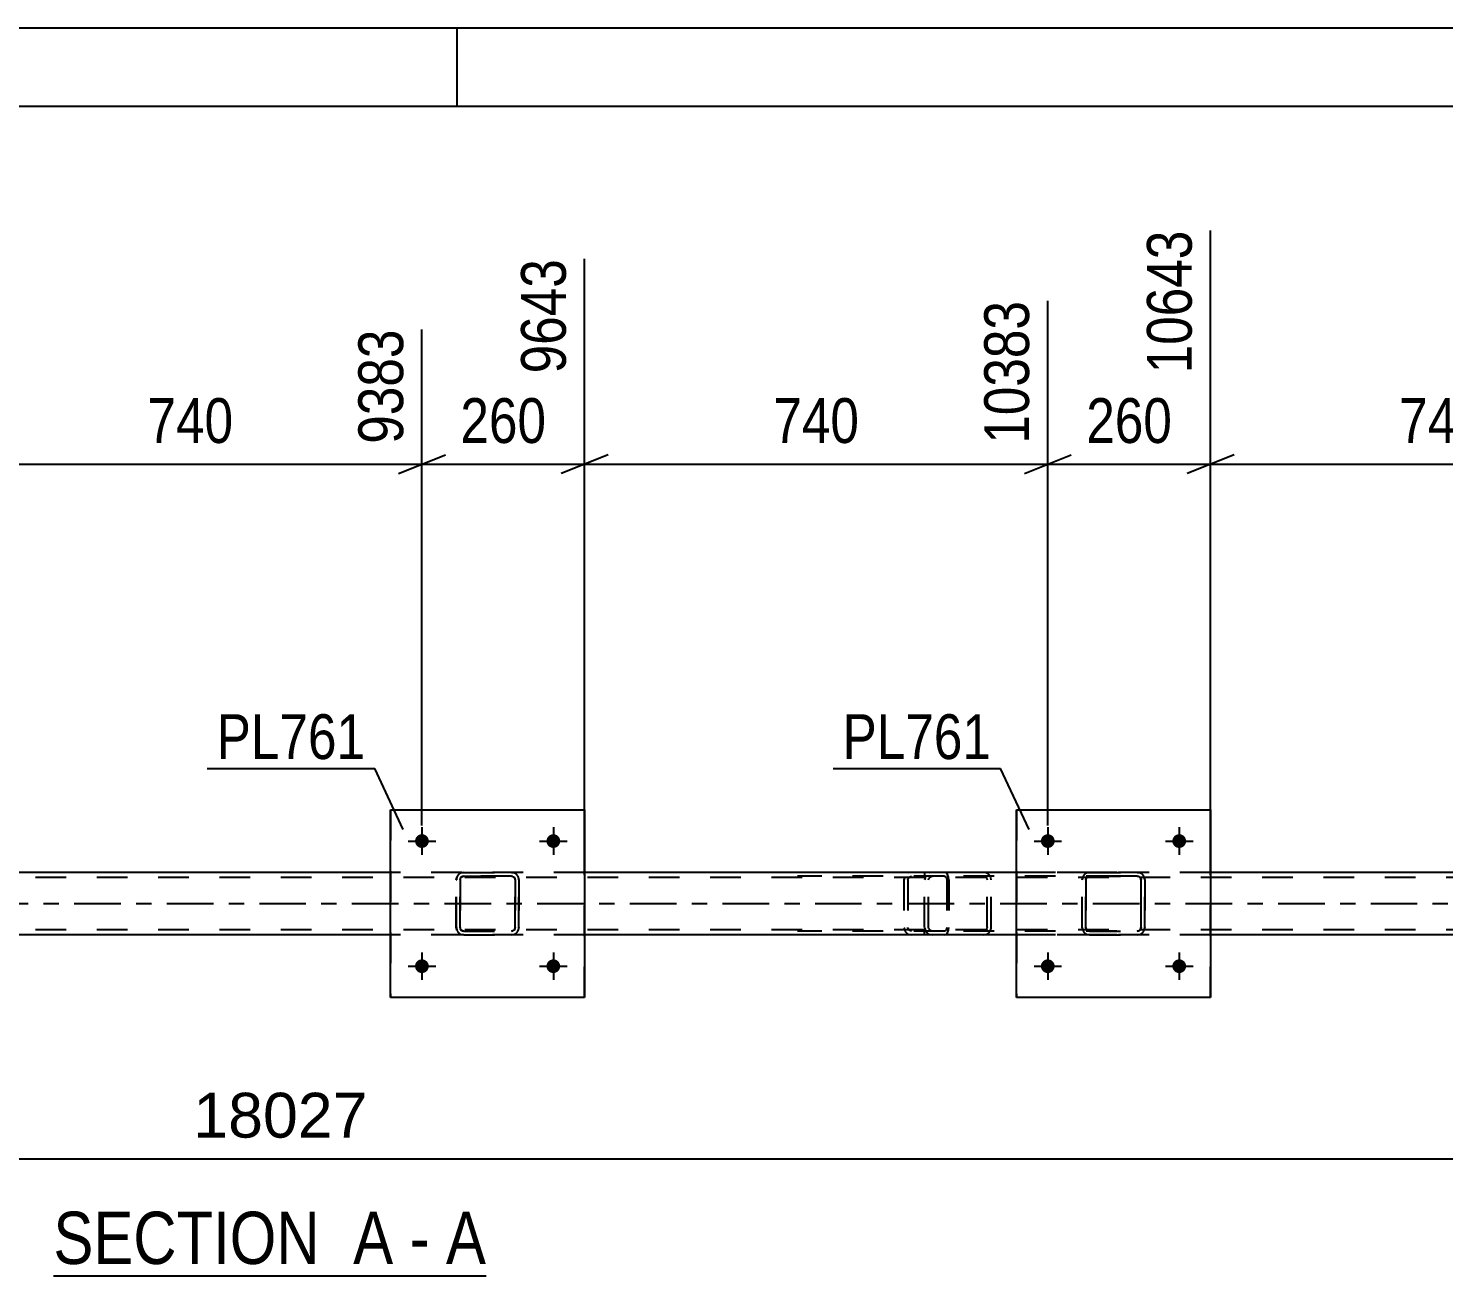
# Model space of a CAD drawing. Header units: millimetres. Extents: x 0 to 841, y 0 to 594.
# Drawn here: x 393.6 to 484.1, y 514.2 to 594 of the extents above; entities that cross this region are included whole.
import ezdxf

# ---------------------------------------------------------------- set-up
doc = ezdxf.new("R2010")
doc.units = ezdxf.units.MM
doc.linetypes.add('DXK_LINE_DOT2', pattern=[3.9198, 1.9599, -1.9599])
doc.linetypes.add('DXK_LINE_DOT3', pattern=[5.9187, 2.979, -0.9799, 0.9799, -0.9799])
doc.styles.add('Arial', font='ARIAL.TTF', dxfattribs={"height": 0.2})
doc.styles.add('Arial Narrow', font='ARIALN.TTF', dxfattribs={"height": 0.2})

# ---------------------------------------------------------------- blocks, each defined once
blk = doc.blocks.new('Unknown-318465150-1115')
at = {"color": 5, "linetype": 'Continuous'}
for p, q in [((841, 594), (0, 594)), ((421, 589), (421, 594)), ((836, 589), (5, 589))]:
    blk.add_line(p, q, dxfattribs=at)
blk = doc.blocks.new('Unknown-318465150-12 - 6029')
at = {"color": 6, "linetype": 'Continuous'}
blk.add_line((395.205, 514.249), (422.852, 514.249), dxfattribs=at)
at = {"color": 0, "linetype": 'Continuous'}
for points in [[(413.314, 514.999), (413.314, 518.499), (395.205, 518.499), (395.205, 514.999)], [(416.92, 514.999), (416.92, 518.499), (414.364, 518.499), (414.364, 514.999)], [(419.245, 514.999), (419.245, 518.499), (417.97, 518.499), (417.97, 514.999)], [(422.852, 514.999), (422.852, 518.499), (420.295, 518.499), (420.295, 514.999)]]:
    blk.add_wipeout(points, dxfattribs=at)
at = {"color": 7, "linetype": 'Continuous', "style": 'Arial Narrow'}
for s, height, p in [('SECTION ', 3.3405, (395.205, 514.999)), ('A', 3.34, (414.364, 514.999)), ('A', 3.34, (420.295, 514.999)), ('-', 3.34, (417.97, 514.999))]:
    blk.add_text(s, height=height, dxfattribs=at).set_placement(p)
blk = doc.blocks.new('Part-318465150-6035 - 6029')
at = {"color": 7, "linetype": 'DXK_LINE_DOT2'}
for p, q in [((452.158, 540.036), (442.752, 540.036)), ((450.067, 540.036), (449.874, 539.999)), ((450.882, 540.036), (450.882, 539.796)), ((452.262, 539.999), (452.158, 540.036)), ((452.158, 539.796), (442.752, 539.796)), ((449.592, 539.691), (449.564, 539.556)), ((449.564, 539.556), (449.564, 536.516)), ((449.602, 539.739), (449.592, 539.691)), ((449.815, 539.556), (449.834, 539.647)), ((449.815, 539.556), (449.815, 536.516)), ((449.834, 539.647), (449.889, 539.725)), ((449.889, 539.725), (449.97, 539.777)), ((449.97, 539.777), (450.067, 539.796)), ((452.158, 539.796), (452.21, 539.777)), ((452.21, 539.777), (452.254, 539.725)), ((452.254, 539.725), (452.283, 539.647)), ((452.35, 539.895), (452.262, 539.999)), ((452.283, 539.647), (452.293, 539.556)), ((452.293, 539.556), (452.293, 536.516)), ((452.408, 539.739), (452.35, 539.895)), ((452.429, 539.556), (452.408, 539.739)), ((452.429, 539.556), (452.429, 536.516)), ((449.564, 536.516), (449.571, 536.483)), ((449.571, 536.483), (449.592, 536.38)), ((449.834, 536.424), (449.815, 536.516)), ((449.889, 536.346), (449.834, 536.424)), ((452.283, 536.424), (452.254, 536.346)), ((452.293, 536.516), (452.283, 536.424)), ((452.408, 536.332), (452.429, 536.516)), ((452.158, 536.276), (442.752, 536.276)), ((452.158, 536.036), (442.752, 536.036)), ((449.592, 536.38), (449.602, 536.332)), ((449.874, 536.072), (450.067, 536.036)), ((449.97, 536.294), (449.889, 536.346)), ((450.067, 536.276), (449.97, 536.294)), ((450.882, 536.036), (450.882, 536.276)), ((452.21, 536.294), (452.158, 536.276)), ((452.158, 536.036), (452.262, 536.072)), ((452.254, 536.346), (452.21, 536.294)), ((452.262, 536.072), (452.35, 536.176)), ((452.35, 536.176), (452.408, 536.332))]:
    blk.add_line(p, q, dxfattribs=at)
blk.add_arc((450.052, 536.531), 0.492, 203.84941, 248.8059, dxfattribs=at)
blk = doc.blocks.new('Part-318465150-6194 - 6029')
at = {"color": 7, "linetype": 'DXK_LINE_DOT2'}
for p, q in [((451.393, 540.036), (451.197, 539.999)), ((463.169, 540.036), (451.393, 540.036)), ((454.823, 539.999), (454.628, 540.036)), ((450.91, 539.691), (450.882, 539.556)), ((450.882, 536.516), (450.882, 539.556)), ((450.921, 539.739), (450.91, 539.691)), ((451.137, 539.556), (451.157, 539.647)), ((451.137, 536.516), (451.137, 539.556)), ((451.157, 539.647), (451.212, 539.725)), ((451.212, 539.725), (451.295, 539.777)), ((451.295, 539.777), (451.393, 539.796)), ((463.169, 539.796), (451.393, 539.796)), ((454.628, 539.796), (454.725, 539.777)), ((454.725, 539.777), (454.808, 539.725)), ((454.808, 539.725), (454.864, 539.647)), ((454.864, 539.647), (454.883, 539.556)), ((454.883, 536.516), (454.883, 539.556)), ((455.11, 539.691), (455.1, 539.739)), ((455.138, 539.556), (455.11, 539.691)), ((455.138, 536.516), (455.138, 539.556)), ((450.882, 536.516), (450.889, 536.483)), ((450.889, 536.483), (450.91, 536.38)), ((451.157, 536.424), (451.137, 536.516)), ((451.212, 536.346), (451.157, 536.424)), ((454.864, 536.424), (454.808, 536.346)), ((454.883, 536.516), (454.864, 536.424)), ((455.11, 536.38), (455.132, 536.483)), ((455.132, 536.483), (455.138, 536.516)), ((450.91, 536.38), (450.921, 536.332)), ((451.197, 536.072), (451.393, 536.036)), ((451.295, 536.294), (451.212, 536.346)), ((451.393, 536.276), (451.295, 536.294)), ((463.169, 536.276), (451.393, 536.276)), ((463.169, 536.036), (451.393, 536.036)), ((454.725, 536.294), (454.628, 536.276)), ((454.628, 536.036), (454.823, 536.072)), ((454.808, 536.346), (454.725, 536.294)), ((455.1, 536.332), (455.11, 536.38))]:
    blk.add_line(p, q, dxfattribs=at)
for centre, start, end in [((454.647, 539.535), 24.31996, 69.24168), ((451.373, 536.536), 204.31996, 249.24168), ((454.647, 536.536), 290.75832, 335.68004)]:
    blk.add_arc(centre, 0.496, start, end, dxfattribs=at)
blk = doc.blocks.new('Part-318465150-6146 - 6029')
at = {"color": 7, "linetype": 'DXK_LINE_DOT2'}
for p, q in [((461.247, 539.999), (461.431, 540.036)), ((461.435, 540.035), (461.252, 539.998)), ((461.435, 540.035), (461.431, 540.036)), ((461.431, 540.036), (464.471, 540.036)), ((461.435, 540.035), (464.475, 540.035)), ((464.471, 540.036), (464.475, 540.035)), ((464.471, 540.036), (464.654, 539.999)), ((464.659, 539.998), (464.475, 540.035)), ((460.951, 539.556), (460.987, 539.739)), ((460.951, 539.556), (460.955, 539.555)), ((460.951, 536.516), (460.951, 539.556)), ((460.992, 539.738), (460.955, 539.555)), ((460.955, 536.515), (460.955, 539.555)), ((461.209, 539.647), (461.191, 539.556)), ((461.195, 539.555), (461.191, 539.556)), ((461.191, 539.556), (461.191, 536.516)), ((461.195, 539.555), (461.214, 539.646)), ((461.195, 536.515), (461.195, 539.555)), ((461.261, 539.725), (461.209, 539.647)), ((461.214, 539.646), (461.266, 539.724)), ((461.339, 539.777), (461.261, 539.725)), ((461.266, 539.724), (461.344, 539.776)), ((461.431, 539.796), (461.339, 539.777)), ((461.344, 539.776), (461.435, 539.795)), ((461.431, 539.796), (461.435, 539.795)), ((464.471, 539.796), (461.431, 539.796)), ((461.435, 539.795), (464.475, 539.795)), ((464.475, 539.795), (464.471, 539.796)), ((464.563, 539.777), (464.471, 539.796)), ((464.475, 539.795), (464.567, 539.776)), ((464.563, 539.777), (464.567, 539.776)), ((464.64, 539.725), (464.563, 539.777)), ((464.567, 539.776), (464.645, 539.724)), ((464.692, 539.647), (464.64, 539.725)), ((464.645, 539.724), (464.697, 539.646)), ((464.711, 539.556), (464.692, 539.647)), ((464.697, 539.646), (464.715, 539.555)), ((464.715, 539.555), (464.711, 539.556)), ((464.711, 539.556), (464.711, 536.516)), ((464.715, 536.515), (464.715, 539.555)), ((464.914, 539.739), (464.951, 539.556)), ((464.955, 539.555), (464.919, 539.738)), ((464.955, 539.555), (464.951, 539.556)), ((464.951, 539.556), (464.951, 536.516)), ((464.955, 536.515), (464.955, 539.555)), ((460.955, 536.515), (460.951, 536.516)), ((460.987, 536.332), (460.951, 536.516)), ((460.955, 536.515), (460.992, 536.331)), ((461.191, 536.516), (461.195, 536.515)), ((461.191, 536.516), (461.209, 536.424)), ((461.214, 536.423), (461.195, 536.515)), ((461.209, 536.424), (461.261, 536.346)), ((461.266, 536.345), (461.214, 536.423)), ((464.64, 536.346), (464.692, 536.424)), ((464.697, 536.423), (464.645, 536.345)), ((464.692, 536.424), (464.711, 536.516)), ((464.715, 536.515), (464.697, 536.423)), ((464.711, 536.516), (464.715, 536.515)), ((464.951, 536.516), (464.914, 536.332)), ((464.919, 536.331), (464.955, 536.515)), ((464.951, 536.516), (464.955, 536.515)), ((461.247, 536.072), (461.252, 536.071)), ((461.431, 536.036), (461.247, 536.072)), ((461.252, 536.071), (461.435, 536.035)), ((461.261, 536.346), (461.339, 536.294)), ((461.344, 536.293), (461.266, 536.345)), ((461.339, 536.294), (461.431, 536.276)), ((461.435, 536.275), (461.344, 536.293)), ((461.435, 536.275), (461.431, 536.276)), ((461.431, 536.276), (464.471, 536.276)), ((461.435, 536.035), (461.431, 536.036)), ((461.431, 536.036), (464.471, 536.036)), ((461.435, 536.275), (464.475, 536.275)), ((461.435, 536.035), (464.475, 536.035)), ((464.471, 536.276), (464.563, 536.294)), ((464.471, 536.276), (464.475, 536.275)), ((464.654, 536.072), (464.471, 536.036)), ((464.471, 536.036), (464.475, 536.035)), ((464.567, 536.293), (464.475, 536.275)), ((464.475, 536.035), (464.659, 536.071)), ((464.563, 536.294), (464.64, 536.346)), ((464.645, 536.345), (464.567, 536.293))]:
    blk.add_line(p, q, dxfattribs=at)
at = {"color": 7, "linetype": 'DXK_LINE_DOT3'}
blk.add_line((462.959, 538.034), (462.948, 538.036), dxfattribs=at)
at = {"color": 7, "linetype": 'DXK_LINE_DOT2'}
for centre, start, end in [((461.431, 539.556), 112.5, 157.5), ((461.435, 539.555), 112.5, 157.5), ((464.471, 539.556), 22.5, 67.49999), ((464.475, 539.555), 22.5, 67.49999), ((461.431, 536.516), 202.5, 247.49999), ((461.435, 536.515), 202.5, 247.49999), ((464.471, 536.516), 292.5, 337.5), ((464.475, 536.515), 292.5, 337.5)]:
    blk.add_arc(centre, 0.48, start, end, dxfattribs=at)
blk = doc.blocks.new('Part-318465150-6151 - 6029')
at = {"color": 2, "linetype": 'Continuous'}
for p, q in [((456.756, 544.035), (456.755, 544.035)), ((456.756, 532.035), (456.756, 544.035)), ((456.756, 544.035), (469.156, 544.035)), ((469.156, 544.035), (469.156, 532.035)), ((456.755, 532.035), (456.756, 532.035)), ((469.156, 532.035), (456.756, 532.035))]:
    blk.add_line(p, q, dxfattribs=at)
at = {"color": 7, "linetype": 'DXK_LINE_DOT2'}
for p, q in [((456.755, 544.035), (456.755, 532.035)), ((456.756, 544.035), (456.755, 544.035)), ((469.155, 532.035), (469.155, 544.035)), ((456.756, 532.035), (456.755, 532.035))]:
    blk.add_line(p, q, dxfattribs=at)
blk = doc.blocks.new('Part-318465150-6140 - 6029')
at = {"color": 7, "linetype": 'DXK_LINE_DOT2'}
for p, q in [((421.247, 539.999), (421.431, 540.036)), ((421.435, 540.035), (421.252, 539.998)), ((421.435, 540.035), (421.431, 540.036)), ((421.431, 540.036), (424.471, 540.036)), ((421.435, 540.035), (424.475, 540.035)), ((424.471, 540.036), (424.475, 540.035)), ((424.471, 540.036), (424.654, 539.999)), ((424.659, 539.998), (424.475, 540.035)), ((420.951, 539.556), (420.987, 539.739)), ((420.951, 539.556), (420.955, 539.555)), ((420.951, 536.516), (420.951, 539.556)), ((420.992, 539.738), (420.955, 539.555)), ((420.955, 536.515), (420.955, 539.555)), ((421.209, 539.647), (421.191, 539.556)), ((421.195, 539.555), (421.191, 539.556)), ((421.191, 539.556), (421.191, 536.516)), ((421.195, 539.555), (421.214, 539.646)), ((421.195, 536.515), (421.195, 539.555)), ((421.261, 539.725), (421.209, 539.647)), ((421.214, 539.646), (421.266, 539.724)), ((421.339, 539.777), (421.261, 539.725)), ((421.266, 539.724), (421.343, 539.776)), ((421.431, 539.796), (421.339, 539.777)), ((421.343, 539.776), (421.435, 539.795)), ((421.431, 539.796), (421.435, 539.795)), ((424.471, 539.796), (421.431, 539.796)), ((421.435, 539.795), (424.475, 539.795)), ((424.475, 539.795), (424.471, 539.796)), ((424.562, 539.777), (424.471, 539.796)), ((424.475, 539.795), (424.567, 539.776)), ((424.562, 539.777), (424.567, 539.776)), ((424.64, 539.725), (424.562, 539.777)), ((424.567, 539.776), (424.645, 539.724)), ((424.692, 539.647), (424.64, 539.725)), ((424.645, 539.724), (424.697, 539.646)), ((424.711, 539.556), (424.692, 539.647)), ((424.697, 539.646), (424.715, 539.555)), ((424.715, 539.555), (424.711, 539.556)), ((424.711, 539.556), (424.711, 536.516)), ((424.715, 536.515), (424.715, 539.555)), ((424.914, 539.739), (424.951, 539.556)), ((424.955, 539.555), (424.919, 539.738)), ((424.955, 539.555), (424.951, 539.556)), ((424.951, 539.556), (424.951, 536.516)), ((424.955, 536.515), (424.955, 539.555)), ((420.955, 536.515), (420.951, 536.516)), ((420.987, 536.332), (420.951, 536.516)), ((420.955, 536.515), (420.992, 536.331)), ((421.191, 536.516), (421.195, 536.515)), ((421.191, 536.516), (421.209, 536.424)), ((421.214, 536.423), (421.195, 536.515)), ((421.209, 536.424), (421.261, 536.346)), ((421.266, 536.345), (421.214, 536.423)), ((424.64, 536.346), (424.692, 536.424)), ((424.697, 536.423), (424.645, 536.345)), ((424.692, 536.424), (424.711, 536.516)), ((424.715, 536.515), (424.697, 536.423)), ((424.711, 536.516), (424.715, 536.515)), ((424.951, 536.516), (424.914, 536.332)), ((424.919, 536.331), (424.955, 536.515)), ((424.951, 536.516), (424.955, 536.515)), ((421.247, 536.072), (421.252, 536.071)), ((421.431, 536.036), (421.247, 536.072)), ((421.252, 536.071), (421.435, 536.035)), ((421.261, 536.346), (421.339, 536.294)), ((421.343, 536.293), (421.266, 536.345)), ((421.339, 536.294), (421.431, 536.276)), ((421.435, 536.275), (421.343, 536.293)), ((421.435, 536.275), (421.431, 536.276)), ((421.431, 536.276), (424.471, 536.276)), ((421.435, 536.035), (421.431, 536.036)), ((421.431, 536.036), (424.471, 536.036)), ((421.435, 536.275), (424.475, 536.275)), ((421.435, 536.035), (424.475, 536.035)), ((424.471, 536.276), (424.562, 536.294)), ((424.471, 536.276), (424.475, 536.275)), ((424.654, 536.072), (424.471, 536.036)), ((424.471, 536.036), (424.475, 536.035)), ((424.567, 536.293), (424.475, 536.275)), ((424.475, 536.035), (424.659, 536.071)), ((424.562, 536.294), (424.64, 536.346)), ((424.645, 536.345), (424.567, 536.293))]:
    blk.add_line(p, q, dxfattribs=at)
at = {"color": 7, "linetype": 'DXK_LINE_DOT3'}
blk.add_line((422.958, 538.034), (422.947, 538.036), dxfattribs=at)
at = {"color": 7, "linetype": 'DXK_LINE_DOT2'}
for centre, start, end in [((421.431, 539.556), 112.5, 157.5), ((421.435, 539.555), 112.5, 157.5), ((424.471, 539.556), 22.5, 67.49999), ((424.475, 539.555), 22.5, 67.49999), ((421.431, 536.516), 202.5, 247.49999), ((421.435, 536.515), 202.5, 247.49999), ((424.471, 536.516), 292.5, 337.5), ((424.475, 536.515), 292.5, 337.5)]:
    blk.add_arc(centre, 0.48, start, end, dxfattribs=at)
blk = doc.blocks.new('Part-318465150-6145 - 6029')
at = {"color": 2, "linetype": 'Continuous'}
for p, q in [((416.755, 532.035), (416.755, 544.035)), ((416.755, 544.035), (416.755, 544.035)), ((416.755, 544.035), (429.155, 544.035)), ((429.155, 544.035), (429.155, 532.035)), ((416.755, 532.035), (416.755, 532.035)), ((429.155, 532.035), (416.755, 532.035))]:
    blk.add_line(p, q, dxfattribs=at)
at = {"color": 7, "linetype": 'DXK_LINE_DOT2'}
for p, q in [((416.755, 544.035), (416.755, 532.035)), ((416.755, 544.035), (416.755, 544.035)), ((429.155, 532.035), (429.155, 544.035)), ((416.755, 532.035), (416.755, 532.035))]:
    blk.add_line(p, q, dxfattribs=at)
blk = doc.blocks.new('Part-318465150-6231 - 6029')
at = {"color": 2, "linetype": 'Continuous'}
for p, q in [((416.755, 540.036), (389.156, 540.036)), ((456.756, 540.036), (429.155, 540.036)), ((496.755, 540.036), (469.156, 540.036)), ((416.755, 536.036), (389.156, 536.036)), ((456.756, 536.036), (429.155, 536.036)), ((496.755, 536.036), (469.156, 536.036))]:
    blk.add_line(p, q, dxfattribs=at)
at = {"color": 7, "linetype": 'DXK_LINE_DOT2'}
for p, q in [((429.155, 540.036), (416.755, 540.036)), ((469.156, 540.036), (456.756, 540.036)), ((764.489, 539.716), (88.757, 539.716)), ((764.489, 536.356), (88.757, 536.356)), ((429.155, 536.036), (416.755, 536.036)), ((469.156, 536.036), (456.756, 536.036))]:
    blk.add_line(p, q, dxfattribs=at)
at = {"color": 7, "linetype": 'DXK_LINE_DOT3'}
blk.add_line((88.757, 538.036), (764.489, 538.036), dxfattribs=at)
blk = doc.blocks.new('Bolt-318465150-6253 - 6029')
at = {"linetype": 'Continuous'}
for points in [[(418.315, 534.035), (418.325, 534.127), (418.353, 534.214), (418.399, 534.294), (418.461, 534.362), (418.535, 534.416), (418.619, 534.454), (418.709, 534.473), (418.801, 534.473), (418.891, 534.454), (418.975, 534.416), (419.05, 534.362), (419.111, 534.294), (419.157, 534.214), (419.186, 534.127), (419.195, 534.035), (419.186, 533.944), (419.157, 533.856), (419.111, 533.777), (419.05, 533.708), (418.975, 533.654), (418.891, 533.617), (418.801, 533.598), (418.709, 533.598), (418.619, 533.617), (418.535, 533.654), (418.461, 533.708), (418.399, 533.777), (418.353, 533.856), (418.325, 533.944)], [(426.715, 534.035), (426.725, 534.127), (426.753, 534.214), (426.799, 534.294), (426.861, 534.362), (426.935, 534.416), (427.019, 534.454), (427.109, 534.473), (427.201, 534.473), (427.291, 534.454), (427.375, 534.416), (427.45, 534.362), (427.511, 534.294), (427.557, 534.214), (427.586, 534.127), (427.595, 534.035), (427.586, 533.944), (427.557, 533.856), (427.511, 533.777), (427.45, 533.708), (427.375, 533.654), (427.291, 533.617), (427.201, 533.598), (427.109, 533.598), (427.019, 533.617), (426.935, 533.654), (426.861, 533.708), (426.799, 533.777), (426.753, 533.856), (426.725, 533.944)]]:
    blk.add_hatch(color=1, dxfattribs=at).paths.add_polyline_path(points)
at = {"color": 1, "linetype": 'Continuous'}
for p, q in [((418.755, 534.915), (418.755, 533.155)), ((427.155, 534.915), (427.155, 533.155)), ((417.875, 534.035), (419.635, 534.035)), ((426.275, 534.035), (428.035, 534.035))]:
    blk.add_line(p, q, dxfattribs=at)
blk = doc.blocks.new('Bolt-318465150-6254 - 6029')
at = {"linetype": 'Continuous'}
for points in [[(418.315, 542.035), (418.325, 542.127), (418.353, 542.214), (418.399, 542.294), (418.461, 542.362), (418.535, 542.416), (418.619, 542.454), (418.709, 542.473), (418.801, 542.473), (418.891, 542.454), (418.975, 542.416), (419.05, 542.362), (419.111, 542.294), (419.157, 542.214), (419.186, 542.127), (419.195, 542.035), (419.186, 541.944), (419.157, 541.856), (419.111, 541.777), (419.05, 541.708), (418.975, 541.654), (418.891, 541.617), (418.801, 541.598), (418.709, 541.598), (418.619, 541.617), (418.535, 541.654), (418.461, 541.708), (418.399, 541.777), (418.353, 541.856), (418.325, 541.944)], [(426.715, 542.035), (426.725, 542.127), (426.753, 542.214), (426.799, 542.294), (426.861, 542.362), (426.935, 542.416), (427.019, 542.454), (427.109, 542.473), (427.201, 542.473), (427.291, 542.454), (427.375, 542.416), (427.45, 542.362), (427.511, 542.294), (427.557, 542.214), (427.586, 542.127), (427.595, 542.035), (427.586, 541.944), (427.557, 541.856), (427.511, 541.777), (427.45, 541.708), (427.375, 541.654), (427.291, 541.617), (427.201, 541.598), (427.109, 541.598), (427.019, 541.617), (426.935, 541.654), (426.861, 541.708), (426.799, 541.777), (426.753, 541.856), (426.725, 541.944)]]:
    blk.add_hatch(color=1, dxfattribs=at).paths.add_polyline_path(points)
at = {"color": 1, "linetype": 'Continuous'}
for p, q in [((418.755, 542.915), (418.755, 541.155)), ((427.155, 542.915), (427.155, 541.155)), ((417.875, 542.035), (419.635, 542.035)), ((426.275, 542.035), (428.035, 542.035))]:
    blk.add_line(p, q, dxfattribs=at)
blk = doc.blocks.new('Bolt-318465150-6255 - 6029')
at = {"linetype": 'Continuous'}
for points in [[(458.316, 534.035), (458.325, 534.127), (458.354, 534.214), (458.4, 534.294), (458.461, 534.362), (458.536, 534.416), (458.62, 534.454), (458.71, 534.473), (458.802, 534.473), (458.892, 534.454), (458.976, 534.416), (459.05, 534.362), (459.112, 534.294), (459.158, 534.214), (459.186, 534.127), (459.196, 534.035), (459.186, 533.944), (459.157, 533.856), (459.111, 533.777), (459.05, 533.708), (458.976, 533.654), (458.891, 533.617), (458.802, 533.598), (458.71, 533.598), (458.62, 533.617), (458.536, 533.654), (458.461, 533.708), (458.4, 533.777), (458.354, 533.856), (458.325, 533.944)], [(466.716, 534.035), (466.725, 534.127), (466.754, 534.214), (466.8, 534.294), (466.861, 534.362), (466.936, 534.416), (467.02, 534.454), (467.11, 534.473), (467.202, 534.473), (467.292, 534.454), (467.376, 534.416), (467.45, 534.362), (467.512, 534.294), (467.558, 534.214), (467.586, 534.127), (467.596, 534.035), (467.586, 533.944), (467.557, 533.856), (467.511, 533.777), (467.45, 533.708), (467.376, 533.654), (467.291, 533.617), (467.202, 533.598), (467.11, 533.598), (467.02, 533.617), (466.936, 533.654), (466.861, 533.708), (466.8, 533.777), (466.754, 533.856), (466.725, 533.944)]]:
    blk.add_hatch(color=1, dxfattribs=at).paths.add_polyline_path(points)
at = {"color": 1, "linetype": 'Continuous'}
for p, q in [((458.756, 534.915), (458.756, 533.155)), ((467.156, 534.915), (467.156, 533.155)), ((457.876, 534.035), (459.636, 534.035)), ((466.276, 534.035), (468.036, 534.035))]:
    blk.add_line(p, q, dxfattribs=at)
blk = doc.blocks.new('Bolt-318465150-6256 - 6029')
at = {"linetype": 'Continuous'}
for points in [[(458.316, 542.035), (458.325, 542.127), (458.354, 542.214), (458.4, 542.294), (458.461, 542.362), (458.536, 542.416), (458.62, 542.454), (458.71, 542.473), (458.802, 542.473), (458.892, 542.454), (458.976, 542.416), (459.05, 542.362), (459.112, 542.294), (459.158, 542.214), (459.186, 542.127), (459.196, 542.035), (459.186, 541.944), (459.157, 541.856), (459.111, 541.777), (459.05, 541.708), (458.976, 541.654), (458.891, 541.617), (458.802, 541.598), (458.71, 541.598), (458.62, 541.617), (458.536, 541.654), (458.461, 541.708), (458.4, 541.777), (458.354, 541.856), (458.325, 541.944)], [(466.716, 542.035), (466.725, 542.127), (466.754, 542.214), (466.8, 542.294), (466.861, 542.362), (466.936, 542.416), (467.02, 542.454), (467.11, 542.473), (467.202, 542.473), (467.292, 542.454), (467.376, 542.416), (467.45, 542.362), (467.512, 542.294), (467.558, 542.214), (467.586, 542.127), (467.596, 542.035), (467.586, 541.944), (467.557, 541.856), (467.511, 541.777), (467.45, 541.708), (467.376, 541.654), (467.291, 541.617), (467.202, 541.598), (467.11, 541.598), (467.02, 541.617), (466.936, 541.654), (466.861, 541.708), (466.8, 541.777), (466.754, 541.856), (466.725, 541.944)]]:
    blk.add_hatch(color=1, dxfattribs=at).paths.add_polyline_path(points)
at = {"color": 1, "linetype": 'Continuous'}
for p, q in [((458.756, 542.915), (458.756, 541.155)), ((467.156, 542.915), (467.156, 541.155)), ((457.876, 542.035), (459.636, 542.035)), ((466.276, 542.035), (468.036, 542.035))]:
    blk.add_line(p, q, dxfattribs=at)
blk = doc.blocks.new('StraightDimension-318465150-12857 - 6029')
at = {"color": 7, "linetype": 'Continuous'}
for p, q in [((389.156, 541.036), (389.156, 579.252)), ((418.756, 543.035), (418.756, 574.752)), ((390.656, 566.74), (387.656, 565.54)), ((417.256, 565.54), (420.256, 566.74)), ((389.156, 566.14), (418.756, 566.14))]:
    blk.add_line(p, q, dxfattribs=at)
at = {"color": 0}
blk.add_wipeout([(407.298, 566.89), (407.298, 571.09), (400.614, 571.09), (400.614, 566.89)], dxfattribs=at)
at = {"color": 3, "style": 'Arial Narrow'}
blk.add_text('740', height=2.8633, dxfattribs=at).set_placement((401.214, 567.49))
at = {"color": 0, "linetype": 'Continuous'}
blk.add_wipeout([(418.156, 575.352), (413.956, 575.352), (413.956, 566.84), (418.156, 566.84)], dxfattribs=at)
at = {"color": 3, "linetype": 'Continuous', "style": 'Arial Narrow'}
blk.add_text('9383', height=2.8633, rotation=90.00021, dxfattribs=at).set_placement((417.556, 567.44))
blk = doc.blocks.new('StraightDimension-318465150-12855 - 6029')
at = {"color": 7, "linetype": 'Continuous'}
for p, q in [((429.155, 541.036), (429.155, 579.252)), ((458.756, 543.035), (458.756, 576.58)), ((430.655, 566.74), (427.655, 565.54)), ((457.256, 565.54), (460.256, 566.74)), ((429.155, 566.14), (458.756, 566.14))]:
    blk.add_line(p, q, dxfattribs=at)
at = {"color": 0}
blk.add_wipeout([(447.298, 566.89), (447.298, 571.09), (440.613, 571.09), (440.613, 566.89)], dxfattribs=at)
at = {"color": 3, "style": 'Arial Narrow'}
blk.add_text('740', height=2.8633, dxfattribs=at).set_placement((441.213, 567.49))
at = {"color": 0, "linetype": 'Continuous'}
blk.add_wipeout([(458.156, 577.18), (453.956, 577.18), (453.956, 566.84), (458.156, 566.84)], dxfattribs=at)
at = {"color": 3, "linetype": 'Continuous', "style": 'Arial Narrow'}
blk.add_text('10383', height=2.8633, rotation=90.00021, dxfattribs=at).set_placement((457.556, 567.44))
blk = doc.blocks.new('StraightDimension-318465150-12856 - 6029')
at = {"color": 7, "linetype": 'Continuous'}
for p, q in [((429.155, 541.036), (429.155, 579.252)), ((418.756, 543.035), (418.756, 574.752)), ((417.256, 565.54), (420.256, 566.74)), ((430.655, 566.74), (427.655, 565.54)), ((418.756, 566.14), (429.155, 566.14))]:
    blk.add_line(p, q, dxfattribs=at)
at = {"color": 0}
blk.add_wipeout([(427.298, 566.89), (427.298, 571.09), (420.613, 571.09), (420.613, 566.89)], dxfattribs=at)
at = {"color": 3, "style": 'Arial Narrow'}
blk.add_text('260', height=2.8633, dxfattribs=at).set_placement((421.213, 567.49))
at = {"color": 0, "linetype": 'Continuous'}
blk.add_wipeout([(428.555, 579.852), (424.355, 579.852), (424.355, 571.34), (428.555, 571.34)], dxfattribs=at)
at = {"color": 3, "linetype": 'Continuous', "style": 'Arial Narrow'}
blk.add_text('9643', height=2.8633, rotation=90.00021, dxfattribs=at).set_placement((427.955, 571.94))
blk = doc.blocks.new('StraightDimension-318465150-6327 - 6029')
at = {"color": 7, "linetype": 'Continuous'}
blk.add_line((54.921, 521.727), (764.489, 521.727), dxfattribs=at)
at = {"color": 0}
blk.add_wipeout([(415.864, 522.477), (415.864, 526.677), (403.546, 526.677), (403.546, 522.477)], dxfattribs=at)
at = {"color": 3, "style": 'Arial'}
blk.add_text('18027', height=2.8652, dxfattribs=at).set_placement((404.146, 523.077))
blk = doc.blocks.new('StraightDimension-318465150-12853 - 6029')
at = {"color": 7, "linetype": 'Continuous'}
for p, q in [((469.156, 541.036), (469.156, 581.08)), ((498.755, 543.035), (498.755, 576.58)), ((470.656, 566.74), (467.656, 565.54)), ((497.255, 565.54), (500.255, 566.74)), ((469.156, 566.14), (498.755, 566.14))]:
    blk.add_line(p, q, dxfattribs=at)
at = {"color": 0}
blk.add_wipeout([(487.297, 566.89), (487.297, 571.09), (480.613, 571.09), (480.613, 566.89)], dxfattribs=at)
at = {"color": 3, "style": 'Arial Narrow'}
blk.add_text('740', height=2.8633, dxfattribs=at).set_placement((481.213, 567.49))
at = {"color": 0, "linetype": 'Continuous'}
blk.add_wipeout([(498.155, 577.18), (493.955, 577.18), (493.955, 566.84), (498.155, 566.84)], dxfattribs=at)
at = {"color": 3, "linetype": 'Continuous', "style": 'Arial Narrow'}
blk.add_text('11383', height=2.8633, rotation=90.00021, dxfattribs=at).set_placement((497.555, 567.44))
blk = doc.blocks.new('StraightDimension-318465150-12854 - 6029')
at = {"color": 7, "linetype": 'Continuous'}
for p, q in [((469.156, 541.036), (469.156, 581.08)), ((458.756, 543.035), (458.756, 576.58)), ((457.256, 565.54), (460.256, 566.74)), ((470.656, 566.74), (467.656, 565.54)), ((458.756, 566.14), (469.156, 566.14))]:
    blk.add_line(p, q, dxfattribs=at)
at = {"color": 0}
blk.add_wipeout([(467.298, 566.89), (467.298, 571.09), (460.614, 571.09), (460.614, 566.89)], dxfattribs=at)
at = {"color": 3, "style": 'Arial Narrow'}
blk.add_text('260', height=2.8633, dxfattribs=at).set_placement((461.214, 567.49))
at = {"color": 0, "linetype": 'Continuous'}
blk.add_wipeout([(468.556, 581.68), (464.356, 581.68), (464.356, 571.34), (468.556, 571.34)], dxfattribs=at)
at = {"color": 3, "linetype": 'Continuous', "style": 'Arial Narrow'}
blk.add_text('10643', height=2.8633, rotation=90.00021, dxfattribs=at).set_placement((467.956, 571.94))
blk = doc.blocks.new('Mark-318465150-6141 - 6029')
at = {"color": 30, "linetype": 'Continuous'}
for p in [(405.037, 546.68), (417.566, 542.779)]:
    blk.add_line(p, (415.741, 546.68), dxfattribs=at)
at = {"color": 0}
blk.add_wipeout([(415.141, 547.28), (415.141, 550.28), (405.637, 550.28), (405.637, 547.28)], dxfattribs=at)
blk.add_wipeout([(415.141, 547.28), (415.141, 550.28), (405.637, 550.28), (405.637, 547.28)], dxfattribs=at)
at = {"color": 3, "style": 'Arial Narrow'}
blk.add_text('PL761', height=2.8633, dxfattribs=at).set_placement((405.637, 547.28))
blk = doc.blocks.new('Mark-318465150-6147 - 6029')
at = {"color": 30, "linetype": 'Continuous'}
for p in [(445.037, 546.68), (457.566, 542.779)]:
    blk.add_line(p, (455.741, 546.68), dxfattribs=at)
at = {"color": 0}
blk.add_wipeout([(455.141, 547.28), (455.141, 550.28), (445.637, 550.28), (445.637, 547.28)], dxfattribs=at)
blk.add_wipeout([(455.141, 547.28), (455.141, 550.28), (445.637, 550.28), (445.637, 547.28)], dxfattribs=at)
at = {"color": 3, "style": 'Arial Narrow'}
blk.add_text('PL761', height=2.8633, dxfattribs=at).set_placement((445.637, 547.28))

msp = doc.modelspace()

# ---------------------------------------------------------------- block references
for name in ['Unknown-318465150-1115', 'Part-318465150-6145 - 6029', 'Part-318465150-6151 - 6029', 'Bolt-318465150-6254 - 6029', 'Bolt-318465150-6256 - 6029', 'Part-318465150-6231 - 6029', 'Part-318465150-6140 - 6029', 'Part-318465150-6035 - 6029', 'Part-318465150-6194 - 6029', 'Part-318465150-6146 - 6029', 'Bolt-318465150-6253 - 6029', 'Bolt-318465150-6255 - 6029']:
    msp.add_blockref(name, (0, 0))

# ---------------------------------------------------------------- next in the draw order: block references
for name in ['StraightDimension-318465150-12853 - 6029', 'StraightDimension-318465150-12857 - 6029', 'StraightDimension-318465150-12855 - 6029', 'StraightDimension-318465150-6327 - 6029', 'Unknown-318465150-12 - 6029']:
    msp.add_blockref(name, (0, 0))

# ---------------------------------------------------------------- next in the draw order: block references
for name in ['StraightDimension-318465150-12854 - 6029', 'StraightDimension-318465150-12856 - 6029']:
    msp.add_blockref(name, (0, 0))

# ---------------------------------------------------------------- next in the draw order: block references
for name in ['Mark-318465150-6141 - 6029', 'Mark-318465150-6147 - 6029']:
    msp.add_blockref(name, (0, 0))

doc.saveas('drawing.dxf')
